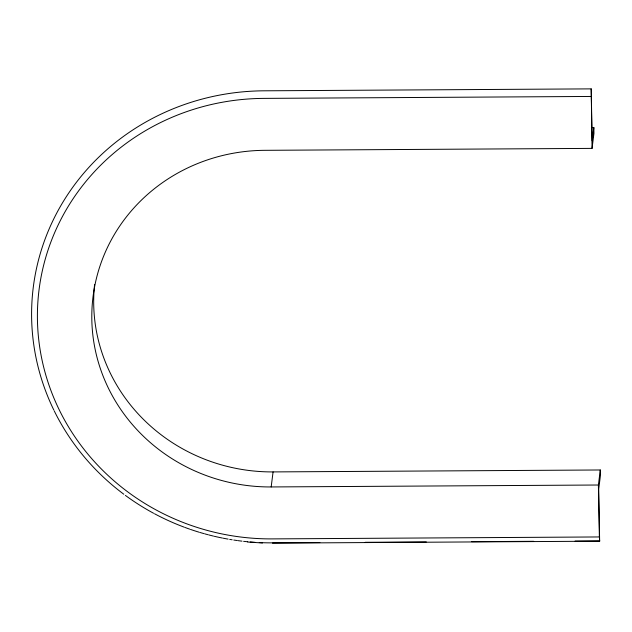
<?xml version="1.0" encoding="UTF-8"?>
<svg xmlns="http://www.w3.org/2000/svg" width="632" height="632" viewBox="0 0 632 632"><rect width="100%" height="100%" fill="white"/><g stroke="black" fill="none" stroke-linecap="round" stroke-linejoin="round"><path stroke-width="0.95" d="M53.823 410.042A236.81 225.845 7.2 0 1 263.986 90.811L591.197 88.875L592.058 148.386L264.84 150.321A176.344 168.183 7.2 0 0 91.822 319.673A176.344 168.183 7.2 0 0 271.175 486.948L598.393 485.013L600.289 469.979L273.079 471.914A176.344 168.183 7.2 0 1 94.61 284.416M271.175 486.948L273.079 471.914M591.876 127.601L593.851 127.585L592.176 140.817L591.197 88.875M592.058 148.386L593.954 133.36L593.851 127.585M600.289 469.979L600.4 475.754L598.725 488.978L599.642 541.189L272.432 543.125M591.078 96.451L263.9 98.387A230.775 220.094 7.2 0 0 37.438 319.997A230.775 220.094 7.2 0 0 272.187 538.891L599.373 536.947L599.642 541.189M319.871 542.572L272.495 542.849A236.81 225.845 7.2 0 1 259.278 542.58M365.201 542.303L426.292 541.94M471.614 541.671L533.692 541.308M575.073 541.063L599.705 540.921M262.525 542.983L247.697 542.027M598.393 485.013L599.373 536.947M255.154 542.343A236.81 225.845 7.2 0 1 250.209 541.98M247.736 541.758A236.81 225.845 7.2 0 1 243.628 541.34M241.985 541.15A236.81 225.845 7.2 0 1 237.885 540.629M237.063 540.518A236.81 225.845 7.2 0 1 233.793 540.044M232.157 539.791A236.81 225.845 7.2 0 1 229.708 539.388M228.081 539.112A236.81 225.845 7.2 0 1 223.207 538.203M222.393 538.045A236.81 225.845 7.2 0 1 214.319 536.292M213.521 536.102A236.81 225.845 7.2 0 1 208.71 534.901M207.912 534.696A236.81 225.845 7.2 0 1 204.721 533.835M203.923 533.606A236.81 225.845 7.2 0 1 199.957 532.46M199.167 532.223A236.81 225.845 7.2 0 1 190.532 529.434M189.75 529.166A236.81 225.845 7.2 0 1 185.097 527.491M184.323 527.207A236.81 225.845 7.2 0 1 154.492 513.737M153.623 513.271A236.81 225.845 7.2 0 1 125.397 495.409M123.825 494.248A236.81 225.845 7.2 0 1 54.241 410.903"/></g></svg>
